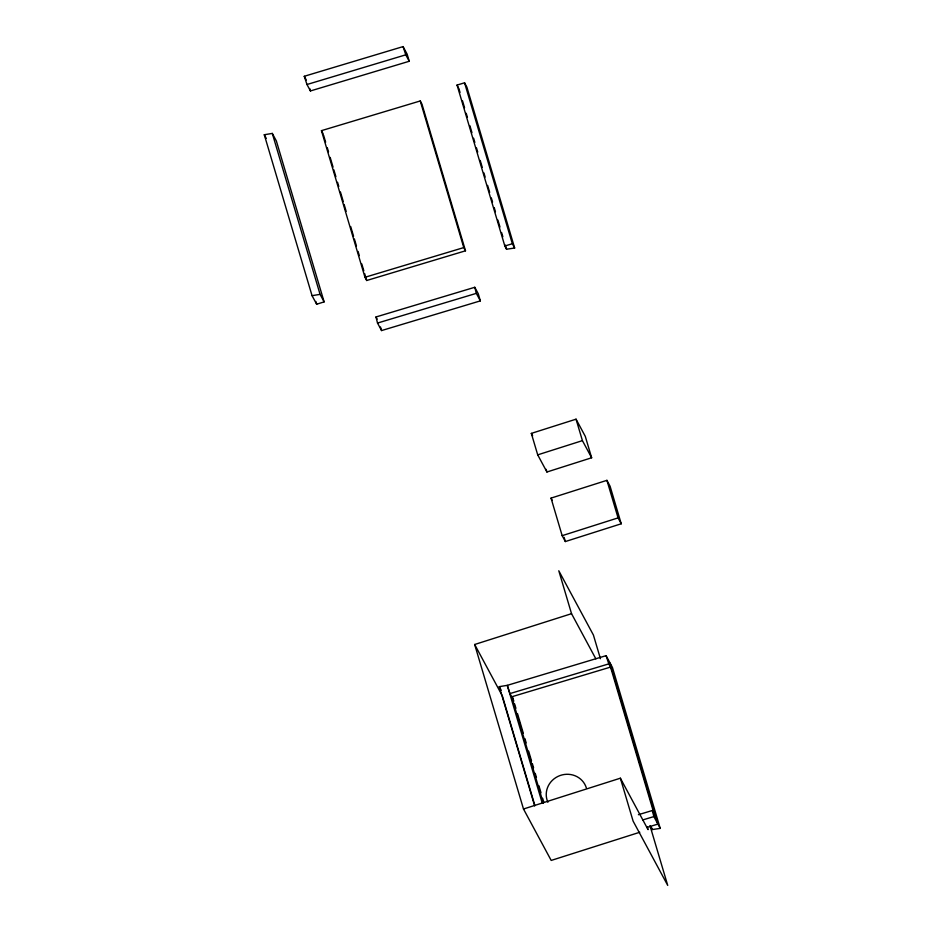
<?xml version="1.0" encoding="UTF-8"?>
<svg xmlns="http://www.w3.org/2000/svg" width="932" height="932" viewBox="0 0 932 932"><rect width="100%" height="100%" fill="white"/><g stroke="black" fill="none" stroke-linecap="round" stroke-linejoin="round"><path stroke-width="1.4" d="M316.67 304.24L324.115 301.875L276.35 140.93L272.295 133.427L264.28 134.732L312.045 295.665L316.67 304.24L315.843 301.467M531.333 433.392L576.046 419.179L585.273 436.316L591.645 457.775L546.933 472L537.706 454.851L531.333 433.392L532.65 435.838M537.706 454.851L582.418 440.638L591.645 457.775M551.033 498.107L606.918 480.341L610.087 486.236L621.236 523.784L565.351 541.55L562.171 535.667L551.033 498.107L552.303 500.472M562.171 535.667L618.067 517.889L621.236 523.784M639.76 832.264L551.185 860.434L523.493 808.999L474.668 644.49L571.537 613.687L595.851 658.842M523.493 808.999L620.374 778.197L648.055 829.631L647.227 826.835M304.275 76.284L403.078 46.6L407.121 54.114L409.241 61.267L310.438 90.952L306.978 84.509L304.275 76.284L306.29 80.047M306.978 84.509L405.77 54.825L409.241 61.267M457.053 85.068L464.567 82.808L466.874 87.095L514.65 248.029L506.554 249.217L504.829 246.001L457.053 85.068L458.264 87.317M321.447 130.655L420.25 100.959L421.975 104.174L465.499 250.813L366.707 280.497L364.971 277.282L321.447 130.655L323.183 133.87M364.971 277.282L463.775 247.586L465.499 250.813M504.829 246.001L512.344 243.741L514.65 248.029M375.98 316.973L474.772 287.289L478.244 293.72L480.364 300.873L381.561 330.569L377.518 323.055L375.98 316.973L377.134 319.117M377.518 323.055L476.322 293.37L480.364 300.873M650.396 826.358L652.12 829.573L660.217 828.385L612.441 667.452L606.091 655.662L507.288 685.346L499.272 686.651L534.688 805.97M542.296 803.279L507.288 685.346L509.99 693.571L608.794 663.887L612.254 670.318M638.397 814.696L652.318 810.514L655.779 816.945M642.731 819.939L653.868 816.595L660.217 828.385M646.773 827.453L657.91 824.098L610.134 663.165M312.045 295.665L320.072 294.361L324.115 301.875M264.28 134.732L266.261 138.402M509.99 693.571L512.88 698.942M499.272 686.651L501.241 690.332M474.668 644.49L502.36 695.924L534.63 804.666M606.091 655.662L608.794 663.887M403.078 46.6L405.77 54.825M606.918 480.341L618.067 517.889M576.046 419.179L582.418 440.638M464.567 82.808L512.344 243.741M458.789 88.284L460.024 92.443M462.493 100.761L464.555 107.704M466.198 113.25L467.433 117.409M469.903 125.738L471.965 132.67M473.607 138.227L474.842 142.386M476.497 147.932L477.732 152.102M480.201 160.421L482.263 167.364M483.906 172.909L485.141 177.068M487.611 185.398L489.673 192.33M491.315 197.887L492.55 202.046M494.205 207.591L495.44 211.75M497.909 220.08L499.971 227.012M501.614 232.569L502.849 236.728M505.319 245.058L506.554 249.217M654.054 813.729L610.53 667.102L511.726 696.787L543.344 803.302M546.14 469.309L546.933 472M651.305 826.801L652.12 829.573M600.429 658.703L593.416 635.053L558.792 570.768L571.537 613.687M649.965 825.601L667.72 885.4L633.108 821.115L620.374 778.197M564.116 537.38L565.351 541.55M420.25 100.959L463.775 247.586M512.565 697.019L513.8 701.179M514.627 703.951L515.92 708.308M517.516 713.667L523.306 733.204M524.926 738.645L526.184 742.897M528.63 751.122L531.52 760.873M532.335 763.611L533.582 767.793M535.224 773.327L536.459 777.486M538.917 785.769L540.991 792.748M542.61 798.223L543.869 802.464M309.727 88.563L310.438 90.952M323.59 135.256L325.641 142.165M327.283 147.699L328.518 151.846M330.161 157.38L333.039 167.073M333.854 169.834L335.904 176.754M337.547 182.288L338.782 186.435M340.425 191.969L343.302 201.65M344.118 204.423L346.168 211.331M350.688 226.546L353.566 236.239M354.381 239L356.443 245.92M358.086 251.454L359.309 255.601M361.779 263.896L363.83 270.816M364.645 273.577L366.707 280.497M380.501 326.992L381.561 330.569M272.295 133.427L320.072 294.361M652.318 810.514L653.868 816.595M474.772 287.289L476.322 293.37M547.899 802.277A20.562 19.584 -18.6 0 1 559.852 775.61A20.562 19.584 -18.6 0 1 586.391 788.041"/></g></svg>
